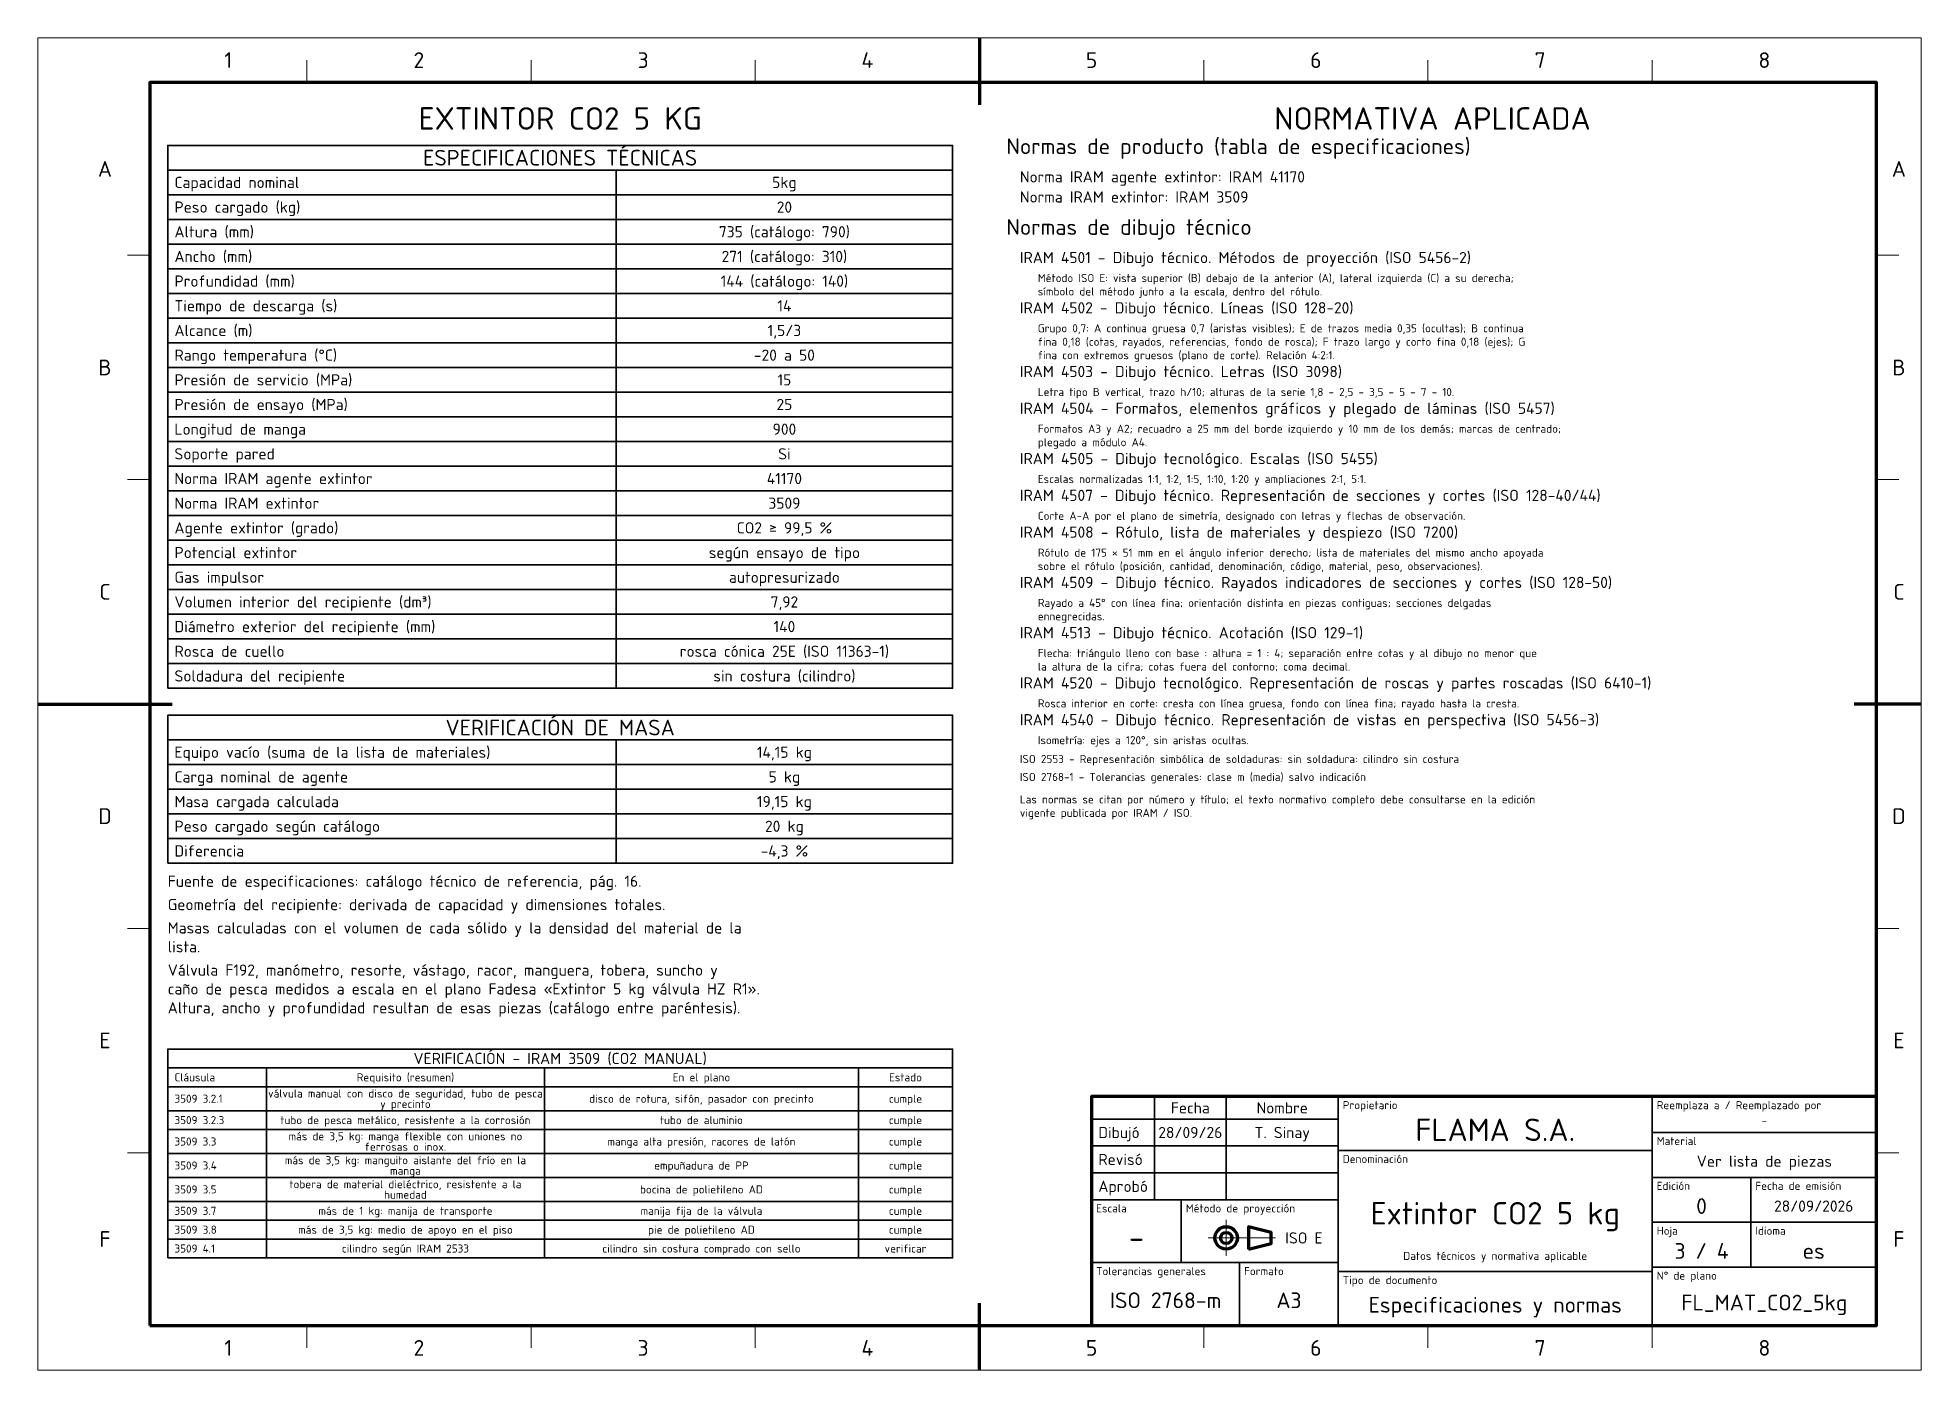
# Paper-space layout 'Hoja3_Especificaciones' of a CAD drawing. Header units: millimetres. Extents: x 0 to 420, y 0 to 297.
# The model-space entities are those that its viewports show. They can reach past a viewport. Long polylines and large blocks are cut down to what shows.
import ezdxf
from ezdxf.enums import TextEntityAlignment as Align

# ---------------------------------------------------------------- set-up
doc = ezdxf.new("R2010")
doc.units = ezdxf.units.MM
doc.linetypes.add('IRAM-F-TRAZO-PUNTO', pattern=[20, 15, -2, 1, -2])
for name, color, linetype, lineweight in [('01-VISIBLE', 7, 'CONTINUOUS', 70), ('03-EJE', 1, 'IRAM-F-TRAZO-PUNTO', 18), ('06-TEXTO', 7, 'CONTINUOUS', 25), ('07-RECUADRO', 7, 'CONTINUOUS', 70), ('08-FINA', 5, 'CONTINUOUS', 18), ('10-ROTULO', 7, 'CONTINUOUS', 35), ('11-TEXTO-ROTULO', 7, 'CONTINUOUS', 25)]:
    doc.layers.add(name, color=color, linetype=linetype, lineweight=lineweight)
doc.styles.add('ISO3098', font='isocpeur.ttf')

msp = doc.modelspace()

# ---------------------------------------------------------------- linework, layer by layer
at = {"layer": '01-VISIBLE'}
msp.add_lwpolyline([(1404, 27), (1409, 28.25), (1409, 30.75), (1404, 32)], close=True, dxfattribs=at)
for radius in [2.5, 1.25]:
    msp.add_circle((1399, 29.5), radius, dxfattribs=at)
at = {"layer": '03-EJE'}
for p, q in [((1395, 29.5), (1410.5, 29.5)), ((1399, 25.5), (1399, 33.5))]:
    msp.add_line(p, q, dxfattribs=at)
at = {"layer": '07-RECUADRO'}
for p, q in [((1344, 297), (1344, 282)), ((1134, 148.5), (1164, 148.5)), ((1554, 148.5), (1539, 148.5)), ((1344, 0), (1344, 15))]:
    msp.add_line(p, q, dxfattribs=at)
for points in [[(1159, 10), (1544, 10), (1544, 287), (1159, 287)], [(1369, 10), (1544, 10), (1544, 61), (1369, 61)]]:
    msp.add_lwpolyline(points, close=True, dxfattribs=at)
at = {"layer": '08-FINA'}
for p, q in [((1194, 287), (1194, 292)), ((1244, 287), (1244, 292)), ((1294, 287), (1294, 292)), ((1394, 287), (1394, 292)), ((1444, 287), (1444, 292)), ((1494, 287), (1494, 292)), ((1159, 248.5), (1154, 248.5)), ((1544, 248.5), (1549, 248.5)), ((1159, 198.5), (1154, 198.5)), ((1544, 198.5), (1549, 198.5)), ((1159, 98.5), (1154, 98.5)), ((1544, 98.5), (1549, 98.5)), ((1159, 48.5), (1154, 48.5)), ((1544, 48.5), (1549, 48.5)), ((1194, 10), (1194, 5)), ((1244, 10), (1244, 5)), ((1294, 10), (1294, 5)), ((1394, 10), (1394, 5)), ((1444, 10), (1444, 5)), ((1494, 10), (1494, 5))]:
    msp.add_line(p, q, dxfattribs=at)
msp.add_lwpolyline([(1134, 0), (1554, 0), (1554, 297), (1134, 297)], close=True, dxfattribs=at)
at = {"layer": '10-ROTULO'}
for points in [[(1163, 267.5), (1338, 267.5), (1338, 273), (1163, 273)], [(1163, 262), (1263, 262), (1263, 267.5), (1163, 267.5)], [(1263, 262), (1338, 262), (1338, 267.5), (1263, 267.5)], [(1163, 256.5), (1263, 256.5), (1263, 262), (1163, 262)], [(1263, 256.5), (1338, 256.5), (1338, 262), (1263, 262)], [(1163, 251), (1263, 251), (1263, 256.5), (1163, 256.5)], [(1263, 251), (1338, 251), (1338, 256.5), (1263, 256.5)], [(1163, 245.5), (1263, 245.5), (1263, 251), (1163, 251)], [(1263, 245.5), (1338, 245.5), (1338, 251), (1263, 251)], [(1163, 240), (1263, 240), (1263, 245.5), (1163, 245.5)], [(1263, 240), (1338, 240), (1338, 245.5), (1263, 245.5)], [(1163, 234.5), (1263, 234.5), (1263, 240), (1163, 240)], [(1263, 234.5), (1338, 234.5), (1338, 240), (1263, 240)], [(1163, 229), (1263, 229), (1263, 234.5), (1163, 234.5)], [(1263, 229), (1338, 229), (1338, 234.5), (1263, 234.5)], [(1163, 223.5), (1263, 223.5), (1263, 229), (1163, 229)], [(1263, 223.5), (1338, 223.5), (1338, 229), (1263, 229)], [(1163, 218), (1263, 218), (1263, 223.5), (1163, 223.5)], [(1263, 218), (1338, 218), (1338, 223.5), (1263, 223.5)], [(1163, 212.5), (1263, 212.5), (1263, 218), (1163, 218)], [(1263, 212.5), (1338, 212.5), (1338, 218), (1263, 218)], [(1163, 207), (1263, 207), (1263, 212.5), (1163, 212.5)], [(1263, 207), (1338, 207), (1338, 212.5), (1263, 212.5)], [(1163, 201.5), (1263, 201.5), (1263, 207), (1163, 207)], [(1263, 201.5), (1338, 201.5), (1338, 207), (1263, 207)], [(1163, 196), (1263, 196), (1263, 201.5), (1163, 201.5)], [(1263, 196), (1338, 196), (1338, 201.5), (1263, 201.5)], [(1163, 190.5), (1263, 190.5), (1263, 196), (1163, 196)], [(1263, 190.5), (1338, 190.5), (1338, 196), (1263, 196)], [(1163, 185), (1263, 185), (1263, 190.5), (1163, 190.5)], [(1263, 185), (1338, 185), (1338, 190.5), (1263, 190.5)], [(1163, 179.5), (1263, 179.5), (1263, 185), (1163, 185)], [(1263, 179.5), (1338, 179.5), (1338, 185), (1263, 185)], [(1163, 174), (1263, 174), (1263, 179.5), (1163, 179.5)], [(1263, 174), (1338, 174), (1338, 179.5), (1263, 179.5)], [(1163, 168.5), (1263, 168.5), (1263, 174), (1163, 174)], [(1263, 168.5), (1338, 168.5), (1338, 174), (1263, 174)], [(1163, 163), (1263, 163), (1263, 168.5), (1163, 168.5)], [(1263, 163), (1338, 163), (1338, 168.5), (1263, 168.5)], [(1163, 157.5), (1263, 157.5), (1263, 163), (1163, 163)], [(1263, 157.5), (1338, 157.5), (1338, 163), (1263, 163)], [(1163, 152), (1263, 152), (1263, 157.5), (1163, 157.5)], [(1263, 152), (1338, 152), (1338, 157.5), (1263, 157.5)], [(1163, 140.5), (1338, 140.5), (1338, 146), (1163, 146)], [(1163, 135), (1263, 135), (1263, 140.5), (1163, 140.5)], [(1263, 135), (1338, 135), (1338, 140.5), (1263, 140.5)], [(1163, 129.5), (1263, 129.5), (1263, 135), (1163, 135)], [(1263, 129.5), (1338, 129.5), (1338, 135), (1263, 135)], [(1163, 124), (1263, 124), (1263, 129.5), (1163, 129.5)], [(1263, 124), (1338, 124), (1338, 129.5), (1263, 129.5)], [(1163, 118.5), (1263, 118.5), (1263, 124), (1163, 124)], [(1263, 118.5), (1338, 118.5), (1338, 124), (1263, 124)], [(1163, 113), (1263, 113), (1263, 118.5), (1163, 118.5)], [(1263, 113), (1338, 113), (1338, 118.5), (1263, 118.5)], [(1163, 67.4), (1338, 67.4), (1338, 71.6), (1163, 71.6)], [(1163, 63.2), (1185, 63.2), (1185, 67.4), (1163, 67.4)], [(1185, 63.2), (1247, 63.2), (1247, 67.4), (1185, 67.4)], [(1247, 63.2), (1317, 63.2), (1317, 67.4), (1247, 67.4)], [(1317, 63.2), (1338, 63.2), (1338, 67.4), (1317, 67.4)], [(1163, 57.86), (1185, 57.86), (1185, 63.2), (1163, 63.2)], [(1185, 57.86), (1247, 57.86), (1247, 63.2), (1185, 63.2)], [(1247, 57.86), (1317, 57.86), (1317, 63.2), (1247, 63.2)], [(1317, 57.86), (1338, 57.86), (1338, 63.2), (1317, 63.2)], [(1369, 56), (1383, 56), (1383, 61), (1369, 61)], [(1383, 56), (1399, 56), (1399, 61), (1383, 61)], [(1399, 56), (1424, 56), (1424, 61), (1399, 61)], [(1424, 49), (1494, 49), (1494, 61), (1424, 61)], [(1494, 53), (1544, 53), (1544, 61), (1494, 61)], [(1163, 53.66), (1185, 53.66), (1185, 57.86), (1163, 57.86)], [(1185, 53.66), (1247, 53.66), (1247, 57.86), (1185, 57.86)], [(1247, 53.66), (1317, 53.66), (1317, 57.86), (1247, 57.86)], [(1317, 53.66), (1338, 53.66), (1338, 57.86), (1317, 57.86)], [(1369, 50), (1383, 50), (1383, 56), (1369, 56)], [(1383, 50), (1399, 50), (1399, 56), (1383, 56)], [(1399, 50), (1424, 50), (1424, 56), (1399, 56)], [(1163, 48.32), (1185, 48.32), (1185, 53.66), (1163, 53.66)], [(1185, 48.32), (1247, 48.32), (1247, 53.66), (1185, 53.66)], [(1247, 48.32), (1317, 48.32), (1317, 53.66), (1247, 53.66)], [(1317, 48.32), (1338, 48.32), (1338, 53.66), (1317, 53.66)], [(1494, 43), (1544, 43), (1544, 53), (1494, 53)], [(1163, 42.98), (1185, 42.98), (1185, 48.32), (1163, 48.32)], [(1185, 42.98), (1247, 42.98), (1247, 48.32), (1185, 48.32)], [(1247, 42.98), (1317, 42.98), (1317, 48.32), (1247, 48.32)], [(1317, 42.98), (1338, 42.98), (1338, 48.32), (1317, 48.32)], [(1369, 44), (1383, 44), (1383, 50), (1369, 50)], [(1383, 44), (1399, 44), (1399, 50), (1383, 50)], [(1399, 44), (1424, 44), (1424, 50), (1399, 50)], [(1424, 22), (1494, 22), (1494, 49), (1424, 49)], [(1163, 37.64), (1185, 37.64), (1185, 42.98), (1163, 42.98)], [(1185, 37.64), (1247, 37.64), (1247, 42.98), (1185, 42.98)], [(1247, 37.64), (1317, 37.64), (1317, 42.98), (1247, 42.98)], [(1317, 37.64), (1338, 37.64), (1338, 42.98), (1317, 42.98)], [(1369, 38), (1383, 38), (1383, 44), (1369, 44)], [(1383, 38), (1399, 38), (1399, 44), (1383, 44)], [(1399, 38), (1424, 38), (1424, 44), (1399, 44)], [(1494, 33), (1516, 33), (1516, 43), (1494, 43)], [(1516, 33), (1544, 33), (1544, 43), (1516, 43)], [(1369, 24), (1389, 24), (1389, 38), (1369, 38)], [(1389, 24), (1424, 24), (1424, 38), (1389, 38)], [(1163, 33.44), (1185, 33.44), (1185, 37.64), (1163, 37.64)], [(1185, 33.44), (1247, 33.44), (1247, 37.64), (1185, 37.64)], [(1247, 33.44), (1317, 33.44), (1317, 37.64), (1247, 37.64)], [(1317, 33.44), (1338, 33.44), (1338, 37.64), (1317, 37.64)], [(1163, 29.24), (1185, 29.24), (1185, 33.44), (1163, 33.44)], [(1185, 29.24), (1247, 29.24), (1247, 33.44), (1185, 33.44)], [(1247, 29.24), (1317, 29.24), (1317, 33.44), (1247, 33.44)], [(1317, 29.24), (1338, 29.24), (1338, 33.44), (1317, 33.44)], [(1494, 23), (1516, 23), (1516, 33), (1494, 33)], [(1516, 23), (1544, 23), (1544, 33), (1516, 33)], [(1163, 25.04), (1185, 25.04), (1185, 29.24), (1163, 29.24)], [(1185, 25.04), (1247, 25.04), (1247, 29.24), (1185, 29.24)], [(1247, 25.04), (1317, 25.04), (1317, 29.24), (1247, 29.24)], [(1317, 25.04), (1338, 25.04), (1338, 29.24), (1317, 29.24)], [(1369, 10), (1402, 10), (1402, 24), (1369, 24)], [(1402, 10), (1424, 10), (1424, 24), (1402, 24)], [(1424, 10), (1494, 10), (1494, 22), (1424, 22)], [(1494, 10), (1544, 10), (1544, 23), (1494, 23)]]:
    msp.add_lwpolyline(points, close=True, dxfattribs=at)

# ---------------------------------------------------------------- texts
at = {"layer": '06-TEXTO', "style": 'ISO3098'}
for s, height, p in [('1', 3.5, (1176.5, 292)), ('2', 3.5, (1219, 292)), ('3', 3.5, (1269, 292)), ('4', 3.5, (1319, 292)), ('5', 3.5, (1369, 292)), ('6', 3.5, (1419, 292)), ('7', 3.5, (1469, 292)), ('8', 3.5, (1519, 292)), ('EXTINTOR CO2 5 KG', 5, (1250.5, 279)), ('NORMATIVA APLICADA', 5, (1445, 279)), ('ESPECIFICACIONES TÉCNICAS', 3.5, (1250.5, 270.25)), ('A', 3.5, (1149, 267.75)), ('A', 3.5, (1549, 267.75)), ('5kg', 2.5, (1300.5, 264.75)), ('20', 2.5, (1300.5, 259.25)), ('735 (catálogo: 790)', 2.5, (1300.5, 253.75)), ('271 (catálogo: 310)', 2.5, (1300.5, 248.25)), ('144 (catálogo: 140)', 2.5, (1300.5, 242.75)), ('14', 2.5, (1300.5, 237.25)), ('1,5/3', 2.5, (1300.5, 231.75)), ('-20 a 50', 2.5, (1300.5, 226.25)), ('B', 3.5, (1149, 223.5)), ('B', 3.5, (1549, 223.5)), ('15', 2.5, (1300.5, 220.75)), ('25', 2.5, (1300.5, 215.25)), ('900', 2.5, (1300.5, 209.75)), ('Si', 2.5, (1300.5, 204.25)), ('41170', 2.5, (1300.5, 198.75)), ('3509', 2.5, (1300.5, 193.25)), ('CO2 ≥ 99,5 %', 2.5, (1300.5, 187.75)), ('según ensayo de tipo', 2.5, (1300.5, 182.25)), ('autopresurizado', 2.5, (1300.5, 176.75)), ('C', 3.5, (1149, 173.5)), ('7,92', 2.5, (1300.5, 171.25)), ('C', 3.5, (1549, 173.5)), ('140', 2.5, (1300.5, 165.75)), ('rosca cónica 25E (ISO 11363-1)', 2.5, (1300.5, 160.25)), ('sin costura (cilindro)', 2.5, (1300.5, 154.75)), ('VERIFICACIÓN DE MASA', 3.5, (1250.5, 143.25)), ('14,15 kg', 2.5, (1300.5, 137.75)), ('5 kg', 2.5, (1300.5, 132.25)), ('19,15 kg', 2.5, (1300.5, 126.75)), ('D', 3.5, (1149, 123.5)), ('20 kg', 2.5, (1300.5, 121.25)), ('D', 3.5, (1549, 123.5)), ('-4,3 %', 2.5, (1300.5, 115.75)), ('E', 3.5, (1149, 73.5)), ('VERIFICACIÓN - IRAM 3509 (CO2 MANUAL)', 2.5, (1250.5, 69.5)), ('E', 3.5, (1549, 73.5)), ('Requisito (resumen)', 1.8, (1216, 65.3)), ('En el plano', 1.8, (1282, 65.3)), ('Estado', 1.8, (1327.5, 65.3)), ('válvula manual con disco de seguridad, tubo de pesca', 1.8, (1216, 61.7)), ('y precinto', 1.8, (1216, 59.36)), ('disco de rotura, sifón, pasador con precinto', 1.8, (1282, 60.53)), ('cumple', 1.8, (1327.5, 60.53)), ('tubo de pesca metálico, resistente a la corrosión', 1.8, (1216, 55.76)), ('tubo de aluminio', 1.8, (1282, 55.76)), ('cumple', 1.8, (1327.5, 55.76)), ('más de 3,5 kg: manga flexible con uniones no', 1.8, (1216, 52.16)), ('ferrosas o inox.', 1.8, (1216, 49.82)), ('manga alta presión, racores de latón', 1.8, (1282, 50.99)), ('cumple', 1.8, (1327.5, 50.99)), ('más de 3,5 kg: manguito aislante del frío en la', 1.8, (1216, 46.82)), ('empuñadura de PP', 1.8, (1282, 45.65)), ('cumple', 1.8, (1327.5, 45.65)), ('tobera de material dieléctrico, resistente a la', 1.8, (1216, 41.48)), ('manga', 1.8, (1216, 44.48)), ('humedad', 1.8, (1216, 39.14)), ('bocina de polietileno AD', 1.8, (1282, 40.31)), ('cumple', 1.8, (1327.5, 40.31)), ('más de 1 kg: manija de transporte', 1.8, (1216, 35.54)), ('manija fija de la válvula', 1.8, (1282, 35.54)), ('cumple', 1.8, (1327.5, 35.54)), ('F', 3.5, (1149, 29.25)), ('más de 3,5 kg: medio de apoyo en el piso', 1.8, (1216, 31.34)), ('pie de polietileno AD', 1.8, (1282, 31.34)), ('cumple', 1.8, (1327.5, 31.34)), ('F', 3.5, (1549, 29.25)), ('cilindro según IRAM 2533', 1.8, (1216, 27.14)), ('cilindro sin costura comprado con sello', 1.8, (1282, 27.14)), ('verificar', 1.8, (1327.5, 27.14)), ('1', 3.5, (1176.5, 5)), ('2', 3.5, (1219, 5)), ('3', 3.5, (1269, 5)), ('4', 3.5, (1319, 5)), ('5', 3.5, (1369, 5)), ('6', 3.5, (1419, 5)), ('7', 3.5, (1469, 5)), ('8', 3.5, (1519, 5))]:
    msp.add_text(s, height=height, dxfattribs=at).set_placement(p, align=Align.MIDDLE_CENTER)
for s, height, p in [('Normas de producto (tabla de especificaciones)', 3.5, (1350, 270)), ('Norma IRAM agente extintor: IRAM 41170', 2.5, (1353, 264)), ('Norma IRAM extintor: IRAM 3509', 2.5, (1353, 259.5)), ('Normas de dibujo técnico', 3.5, (1350, 252)), ('IRAM 4501 - Dibujo técnico. Métodos de proyección (ISO 5456-2)', 2.5, (1353, 246)), ('Método ISO E: vista superior (B) debajo de la anterior (A), lateral izquierda (C) a su derecha;', 1.8, (1357, 242)), ('símbolo del método junto a la escala, dentro del rótulo.', 1.8, (1357, 239)), ('IRAM 4502 - Dibujo técnico. Líneas (ISO 128-20)', 2.5, (1353, 234.8)), ('Grupo 0,7: A continua gruesa 0,7 (aristas visibles); E de trazos media 0,35 (ocultas); B continua', 1.8, (1357, 230.8)), ('fina 0,18 (cotas, rayados, referencias, fondo de rosca); F trazo largo y corto fina 0,18 (ejes); G', 1.8, (1357, 227.8)), ('fina con extremos gruesos (plano de corte). Relación 4:2:1.', 1.8, (1357, 224.8)), ('IRAM 4503 - Dibujo técnico. Letras (ISO 3098)', 2.5, (1353, 220.6)), ('Letra tipo B vertical, trazo h/10; alturas de la serie 1,8 - 2,5 - 3,5 - 5 - 7 - 10.', 1.8, (1357, 216.6)), ('IRAM 4504 - Formatos, elementos gráficos y plegado de láminas (ISO 5457)', 2.5, (1353, 212.4)), ('Formatos A3 y A2; recuadro a 25 mm del borde izquierdo y 10 mm de los demás; marcas de centrado;', 1.8, (1357, 208.4)), ('plegado a módulo A4.', 1.8, (1357, 205.4)), ('IRAM 4505 - Dibujo tecnológico. Escalas (ISO 5455)', 2.5, (1353, 201.2)), ('Escalas normalizadas 1:1, 1:2, 1:5, 1:10, 1:20 y ampliaciones 2:1, 5:1.', 1.8, (1357, 197.2)), ('IRAM 4507 - Dibujo técnico. Representación de secciones y cortes (ISO 128-40/44)', 2.5, (1353, 193)), ('Corte A-A por el plano de simetría, designado con letras y flechas de observación.', 1.8, (1357, 189)), ('IRAM 4508 - Rótulo, lista de materiales y despiezo (ISO 7200)', 2.5, (1353, 184.8)), ('Rótulo de 175 × 51 mm en el ángulo inferior derecho; lista de materiales del mismo ancho apoyada', 1.8, (1357, 180.8)), ('IRAM 4509 - Dibujo técnico. Rayados indicadores de secciones y cortes (ISO 128-50)', 2.5, (1353, 173.6)), ('sobre el rótulo (posición, cantidad, denominación, código, material, peso, observaciones).', 1.8, (1357, 177.8)), ('ennegrecidas.', 1.8, (1357, 166.6)), ('Rayado a 45° con línea fina; orientación distinta en piezas contiguas; secciones delgadas', 1.8, (1357, 169.6)), ('IRAM 4513 - Dibujo técnico. Acotación (ISO 129-1)', 2.5, (1353, 162.4)), ('Flecha: triángulo lleno con base : altura = 1 : 4; separación entre cotas y al dibujo no menor que', 1.8, (1357, 158.4)), ('la altura de la cifra; cotas fuera del contorno; coma decimal.', 1.8, (1357, 155.4)), ('IRAM 4520 - Dibujo tecnológico. Representación de roscas y partes roscadas (ISO 6410-1)', 2.5, (1353, 151.2)), ('Rosca interior en corte: cresta con línea gruesa, fondo con línea fina; rayado hasta la cresta.', 1.8, (1357, 147.2)), ('IRAM 4540 - Dibujo técnico. Representación de vistas en perspectiva (ISO 5456-3)', 2.5, (1353, 143)), ('Isometría: ejes a 120°, sin aristas ocultas.', 1.8, (1357, 139)), ('ISO 2553 - Representación simbólica de soldaduras: sin soldadura: cilindro sin costura', 1.8, (1353, 134.8)), ('ISO 2768-1 - Tolerancias generales: clase m (media) salvo indicación', 1.8, (1353, 130.8)), ('Las normas se citan por número y título; el texto normativo completo debe consultarse en la edición', 1.8, (1353, 125.8)), ('vigente publicada por IRAM / ISO.', 1.8, (1353, 122.8)), ('Fuente de especificaciones: catálogo técnico de referencia, pág. 16.', 2.5, (1163, 107)), ('Geometría del recipiente: derivada de capacidad y dimensiones totales.', 2.5, (1163, 101.8)), ('Masas calculadas con el volumen de cada sólido y la densidad del material de la', 2.5, (1163, 96.6)), ('lista.', 2.5, (1163, 92.4)), ('Válvula F192, manómetro, resorte, vástago, racor, manguera, tobera, suncho y', 2.5, (1163, 87.2)), ('caño de pesca medidos a escala en el plano Fadesa «Extintor 5 kg válvula HZ R1».', 2.5, (1163, 83)), ('Altura, ancho y profundidad resultan de esas piezas (catálogo entre paréntesis).', 2.5, (1163, 78.8))]:
    msp.add_text(s, height=height, dxfattribs=at).set_placement(p, align=Align.BOTTOM_LEFT)
for s, height, p in [('Capacidad nominal', 2.5, (1164.5, 264.75)), ('Peso cargado (kg)', 2.5, (1164.5, 259.25)), ('Altura (mm)', 2.5, (1164.5, 253.75)), ('Ancho (mm)', 2.5, (1164.5, 248.25)), ('Profundidad (mm)', 2.5, (1164.5, 242.75)), ('Tiempo de descarga (s)', 2.5, (1164.5, 237.25)), ('Alcance (m)', 2.5, (1164.5, 231.75)), ('Rango temperatura (°C)', 2.5, (1164.5, 226.25)), ('Presión de servicio (MPa)', 2.5, (1164.5, 220.75)), ('Presión de ensayo (MPa)', 2.5, (1164.5, 215.25)), ('Longitud de manga', 2.5, (1164.5, 209.75)), ('Soporte pared', 2.5, (1164.5, 204.25)), ('Norma IRAM agente extintor', 2.5, (1164.5, 198.75)), ('Norma IRAM extintor', 2.5, (1164.5, 193.25)), ('Agente extintor (grado)', 2.5, (1164.5, 187.75)), ('Potencial extintor', 2.5, (1164.5, 182.25)), ('Gas impulsor', 2.5, (1164.5, 176.75)), ('Volumen interior del recipiente (dm³)', 2.5, (1164.5, 171.25)), ('Diámetro exterior del recipiente (mm)', 2.5, (1164.5, 165.75)), ('Rosca de cuello', 2.5, (1164.5, 160.25)), ('Soldadura del recipiente', 2.5, (1164.5, 154.75)), ('Equipo vacío (suma de la lista de materiales)', 2.5, (1164.5, 137.75)), ('Carga nominal de agente', 2.5, (1164.5, 132.25)), ('Masa cargada calculada', 2.5, (1164.5, 126.75)), ('Peso cargado según catálogo', 2.5, (1164.5, 121.25)), ('Diferencia', 2.5, (1164.5, 115.75)), ('Cláusula', 1.8, (1164.5, 65.3)), ('3509 3.2.1', 1.8, (1164.5, 60.53)), ('3509 3.2.3', 1.8, (1164.5, 55.76)), ('3509 3.3', 1.8, (1164.5, 50.99)), ('3509 3.4', 1.8, (1164.5, 45.65)), ('3509 3.5', 1.8, (1164.5, 40.31)), ('3509 3.7', 1.8, (1164.5, 35.54)), ('3509 3.8', 1.8, (1164.5, 31.34)), ('3509 4.1', 1.8, (1164.5, 27.14))]:
    msp.add_text(s, height=height, dxfattribs=at).set_placement(p, align=Align.MIDDLE_LEFT)
at = {"layer": '11-TEXTO-ROTULO', "style": 'ISO3098'}
for s, height, p in [('Fecha', 2.5, (1391, 58.5)), ('Nombre', 2.5, (1411.5, 58.5)), ('FLAMA S.A.', 5, (1459, 53.6)), ('-', 1.8, (1519, 55.6)), ('28/09/26', 2.5, (1391, 53)), ('T. Sinay', 2.5, (1411.5, 53)), ('Ver lista de piezas', 2.5, (1519, 46.6)), ('0', 3.5, (1505, 36.6)), ('28/09/2026', 2.5, (1530, 36.6)), ('Extintor CO2 5 kg', 5, (1459, 35)), ('-', 5, (1379, 29.6)), ('Datos técnicos y normativa aplicable', 1.8, (1459, 25.5)), ('3 / 4', 3.5, (1505, 26.6)), ('es', 3.5, (1530, 26.6)), ('ISO 2768-m', 3.5, (1385.5, 15.6)), ('A3', 3.5, (1413, 15.6)), ('FL_MAT_CO2_5kg', 3.5, (1519, 15.1)), ('Especificaciones y normas', 3.5, (1459, 14.6))]:
    msp.add_text(s, height=height, dxfattribs=at).set_placement(p, align=Align.MIDDLE_CENTER)
for s, p in [('Propietario', (1425, 60)), ('Reemplaza a / Reemplazado por', (1495, 60)), ('Material', (1495, 52)), ('Denominación', (1425, 48)), ('Edición', (1495, 42)), ('Fecha de emisión', (1517, 42)), ('Escala', (1370, 37)), ('Método de proyección', (1390, 37)), ('Hoja', (1495, 32)), ('Idioma', (1517, 32)), ('Tolerancias generales', (1370, 23)), ('Formato', (1403, 23)), ('Tipo de documento', (1425, 21)), ('N° de plano', (1495, 22))]:
    msp.add_text(s, height=1.8, dxfattribs=at).set_placement(p, align=Align.TOP_LEFT)
for s, p in [('Dibujó', (1370.5, 53)), ('Revisó', (1370.5, 47)), ('Aprobó', (1370.5, 41))]:
    msp.add_text(s, height=2.5, dxfattribs=at).set_placement(p, align=Align.MIDDLE_LEFT)
msp.add_text('ISO E', height=2.5, dxfattribs=at).set_placement((1420.5, 29.5), align=Align.MIDDLE_RIGHT)

psp = doc.layouts.new('Hoja3_Especificaciones')

# ---------------------------------------------------------------- viewports
at = {"layer": 'VIEWPORTS'}
psp.add_viewport(center=(210, 148.5), size=(420, 297), view_center_point=(1344, 148.5), view_height=297, dxfattribs=at)

doc.saveas('drawing.dxf')
